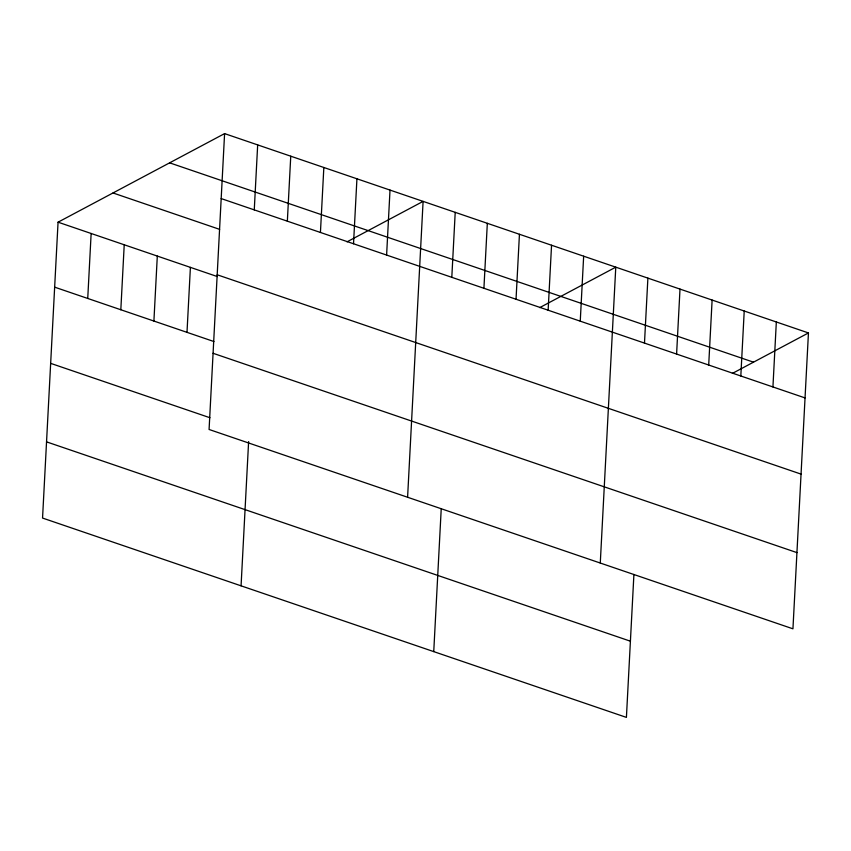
<?xml version="1.0" encoding="UTF-8"?>
<svg xmlns="http://www.w3.org/2000/svg" width="851" height="851" viewBox="0 0 851 851"><rect width="100%" height="100%" fill="white"/><g stroke="black" fill="none" stroke-linecap="round" stroke-linejoin="round"><path stroke-width="1.28" d="M224.59 133.607L209.08 429.478L792.941 628.815L808.45 332.943L224.59 133.607L58.059 222.185L42.55 518.057L626.41 717.393L633.91 574.468M87.738 298.456L91.142 233.482M120.821 309.753L124.225 244.78M153.903 321.05L157.307 256.077M186.997 332.347L190.401 267.374M254.268 209.878L257.672 144.904M241.067 585.828L248.62 441.595M287.351 221.175L290.755 156.201M320.433 232.472L323.837 167.498M353.527 243.769L356.931 178.795M386.609 255.066L390.013 190.092M407.597 497.25L423.096 201.389L347.048 241.833M451.807 277.32L455.211 212.346M433.744 651.611L441.233 508.685M483.921 288.287L487.325 223.313M516.036 299.244L519.44 234.28M548.14 310.211L551.554 245.237M580.254 321.178L583.658 256.204M600.274 563.032L615.773 267.171L539.725 307.615M644.484 343.102L647.888 278.128M676.598 354.069L680.002 289.095M708.702 365.026L712.117 300.052M740.817 375.993L744.221 311.019M772.931 386.96L776.335 321.986M732.403 373.398L808.45 332.943M169.626 162.839L753.497 362.175M221.175 198.581L805.046 397.917M113.013 192.964L219.622 229.355M217.186 274.777L801.057 474.113M58.059 222.185L217.356 276.575M54.655 287.159L213.952 341.549M213.069 353.282L796.94 552.618M50.656 363.356L209.963 417.745M46.539 441.86L630.41 641.197"/></g></svg>
